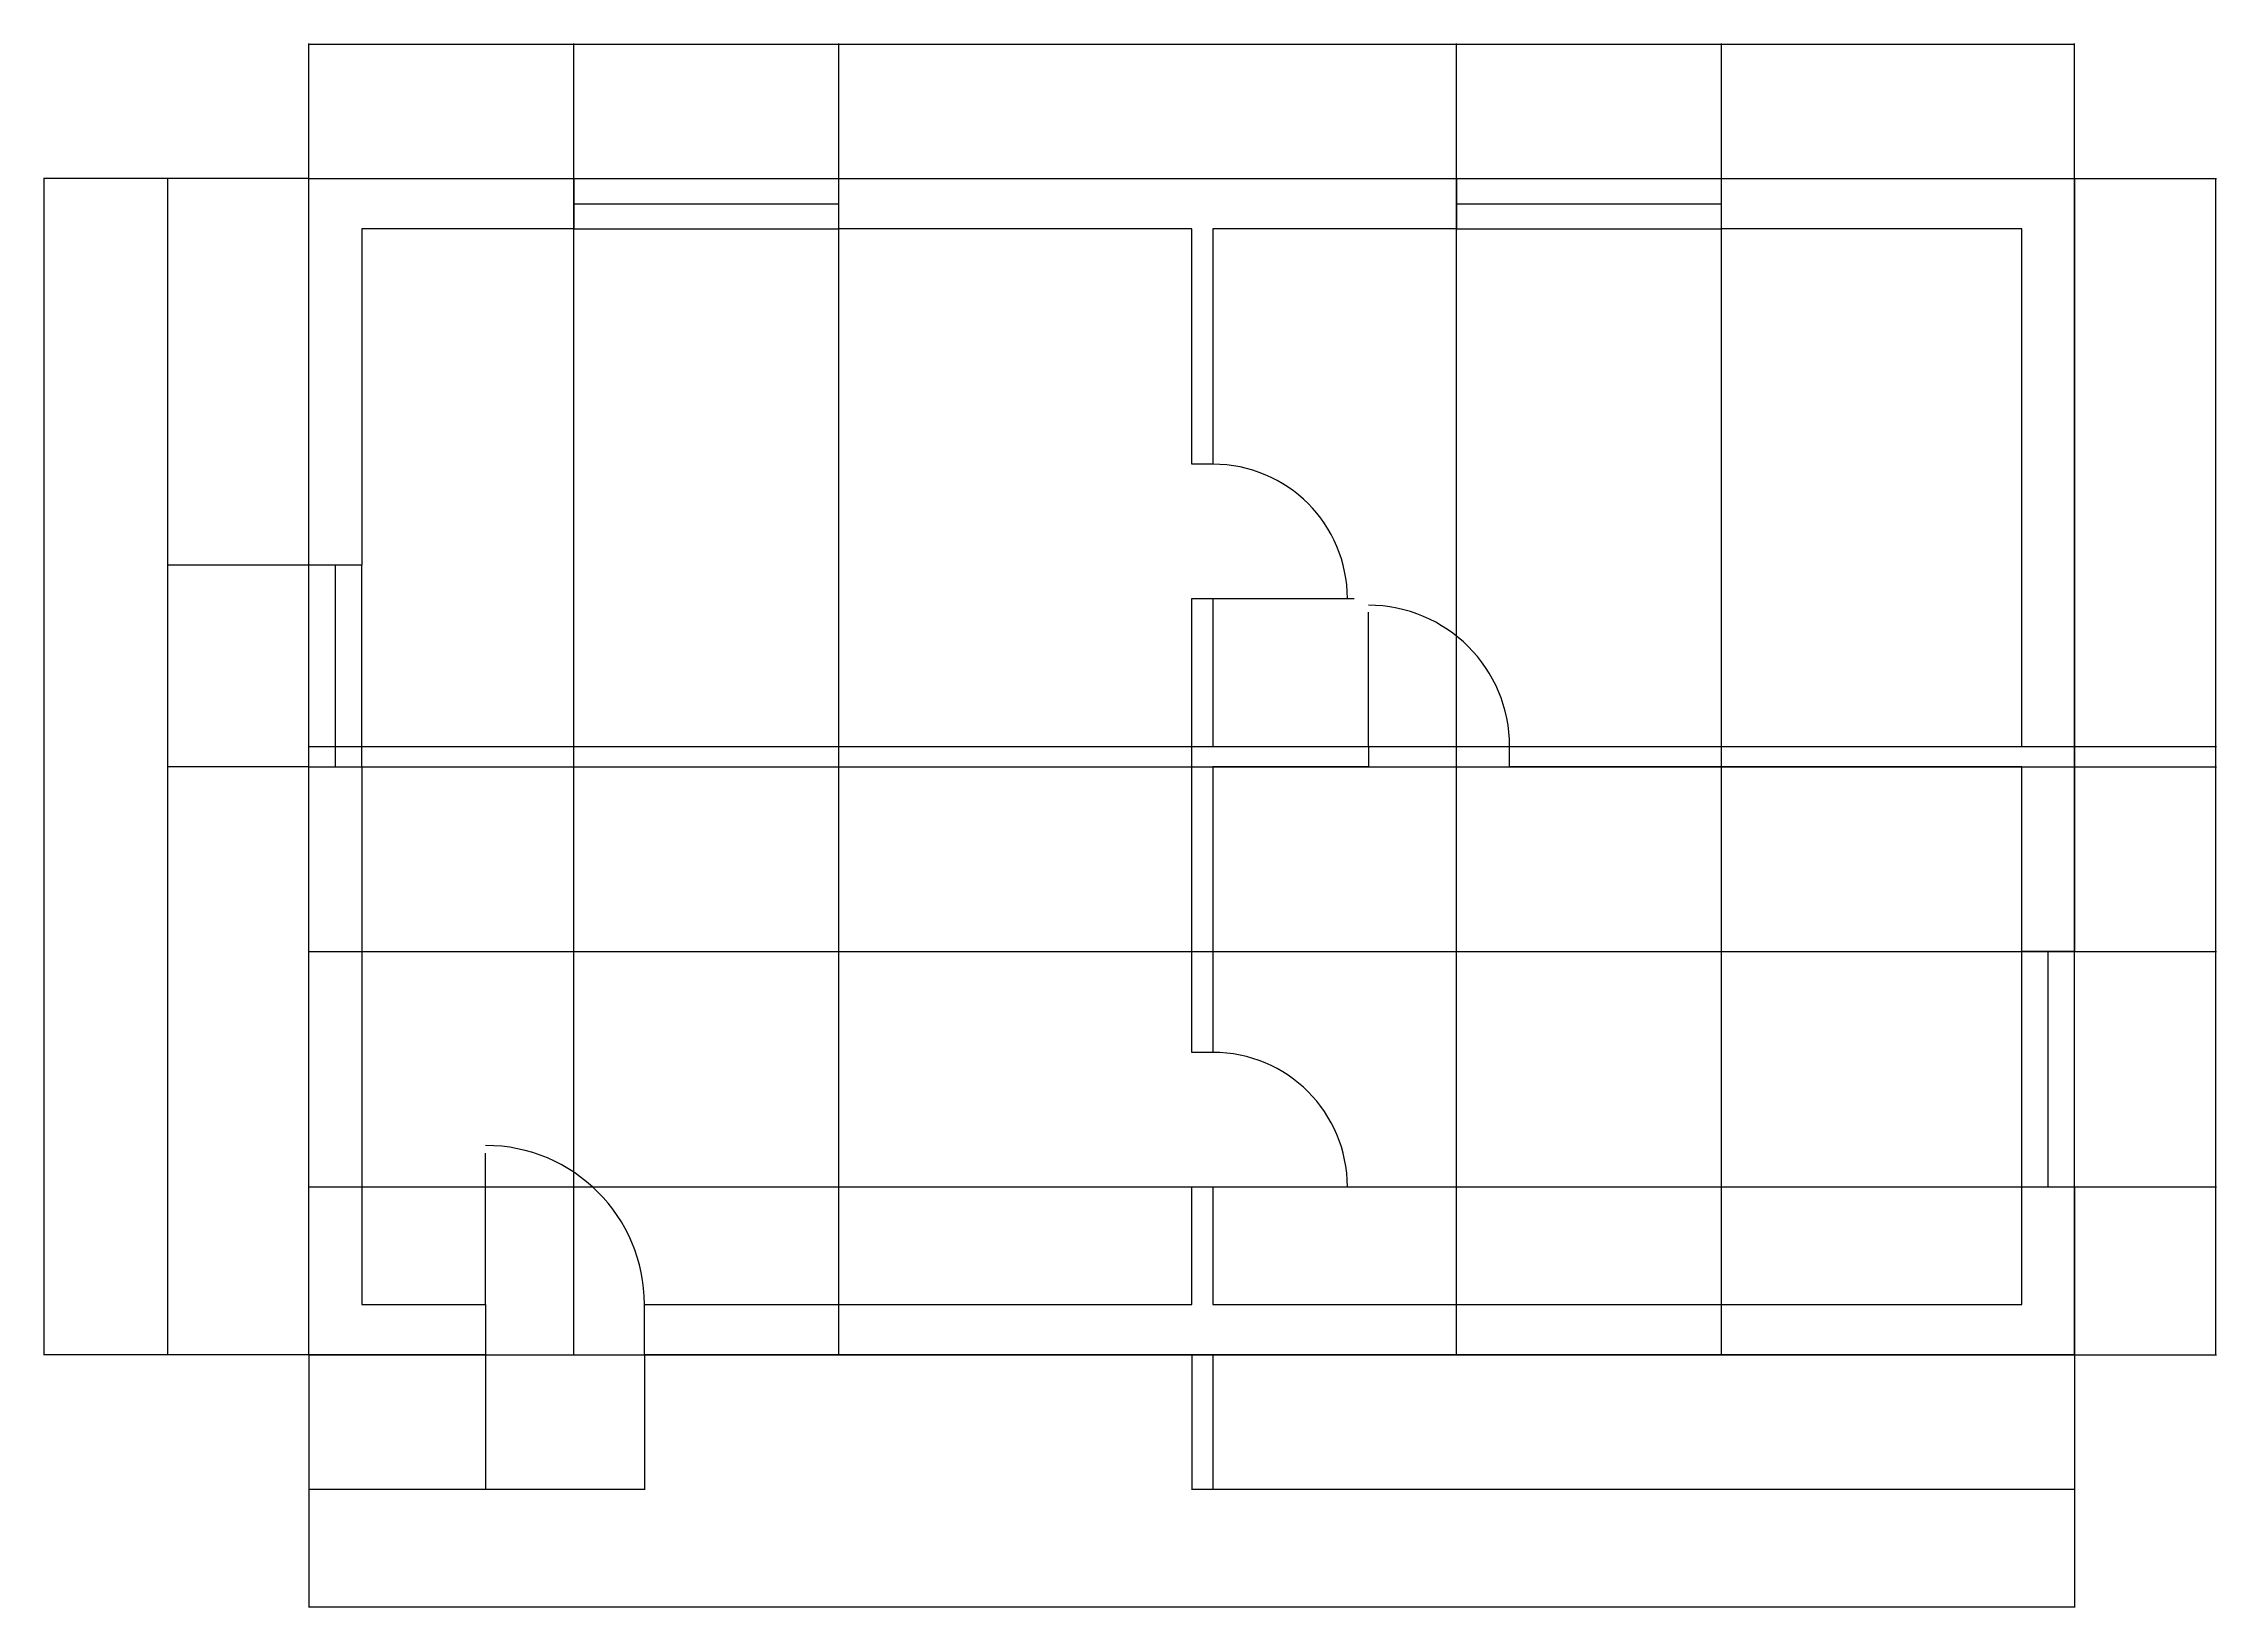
# Model space of a CAD drawing. Extents: x -155 to 1113, y -147 to 765.
import ezdxf

# ---------------------------------------------------------------- set-up
doc = ezdxf.new("R2010")
doc.units = 0
for name, color, linetype in [('DIMS', 7, 'Continuous'), ('DOORS', 7, 'Continuous'), ('WALLS', 7, 'Continuous'), ('WINDOWS', 7, 'Continuous')]:
    doc.layers.add(name, color=color, linetype=linetype)
doc.styles.add('OpenSansCondensed-Light', font='OpenSansCondensed-Light.ttf')
doc.dimstyles.new('EZDXF', dxfattribs={"dimtxt": 0.25, "dimasz": 0.175, "dimexe": 0.375, "dimexo": 0.125, "dimgap": 0.1, "dimtad": 1, "dimlfac": 100, "dimzin": 12, "dimdsep": 46, "dimtxsty": 'OpenSansCondensed-Light', "dimblk": 'ARCHTICK', "dimcen": 2.5, "dimazin": 3, "dimtfac": 0.5, "dimtmove": 2, "dimatfit": 3})

# ---------------------------------------------------------------- blocks, each defined once
blk = doc.blocks.new('_ARCHTICK')
at = {"color": 0, "linetype": 'BYBLOCK', "const_width": 0.15}
blk.add_lwpolyline([(-0.5, -0.5), (0.5, 0.5)], dxfattribs=at)

msp = doc.modelspace()

# ---------------------------------------------------------------- linework, layer by layer
at = {"layer": 'DOORS'}
for p, q in [((527.36, 441), (609.76, 441)), ((618, 354.76), (618, 433.16)), ((103, 29.4), (103, 117.6)), ((527.36, 98), (609.76, 98))]:
    msp.add_line(p, q, dxfattribs=at)
for centre, radius in [((527.36, 441), 78.4), ((618, 354.76), 82.4), ((527.36, 98), 78.4), ((103, 29.4), 92.7)]:
    msp.add_arc(centre, radius, 0, 90, dxfattribs=at)
at = {"layer": 'WALLS'}
for p, q in [((0, 656.6), (0, 686)), ((0, 686), (30.9, 686)), ((30.9, 686), (154.5, 686)), ((154.5, 686), (154.5, 656.6)), ((309, 656.6), (309, 686)), ((309, 686), (669.5, 686)), ((669.5, 686), (669.5, 656.6)), ((824, 656.6), (824, 686)), ((824, 686), (999.1, 686)), ((999.1, 686), (1030, 686)), ((1030, 686), (1030, 656.6)), ((0, 460.6), (0, 656.6)), ((154.5, 656.6), (30.9, 656.6)), ((30.9, 656.6), (30.9, 460.6)), ((515, 656.6), (309, 656.6)), ((515, 519.4), (515, 656.6)), ((669.5, 656.6), (527.36, 656.6)), ((527.36, 656.6), (527.36, 519.4)), ((999.1, 656.6), (824, 656.6)), ((999.1, 354.76), (999.1, 656.6)), ((1030, 656.6), (1030, 235.2)), ((527.36, 519.4), (515, 519.4)), ((30.9, 460.6), (0, 460.6)), ((515, 441), (527.36, 441)), ((515, 176.4), (515, 441)), ((527.36, 441), (527.36, 354.76)), ((0, 29.4), (0, 343)), ((0, 343), (30.9, 343)), ((30.9, 343), (30.9, 29.4)), ((527.36, 354.76), (618, 354.76)), ((618, 343), (527.36, 343)), ((527.36, 343), (527.36, 176.4)), ((618, 354.76), (618, 343)), ((700.4, 343), (700.4, 354.76)), ((700.4, 354.76), (999.1, 354.76)), ((999.1, 343), (700.4, 343)), ((999.1, 235.2), (999.1, 343)), ((1030, 235.2), (999.1, 235.2)), ((527.36, 176.4), (515, 176.4)), ((515, 29.4), (515, 98)), ((515, 98), (527.36, 98)), ((527.36, 98), (527.36, 29.4)), ((999.1, 29.4), (999.1, 98)), ((999.1, 98), (1030, 98)), ((1030, 98), (1030, 29.4)), ((0, 0), (0, 29.4)), ((30.9, 29.4), (103, 29.4)), ((103, 29.4), (103, 0)), ((195.7, 0), (195.7, 29.4)), ((195.7, 29.4), (515, 29.4)), ((527.36, 29.4), (999.1, 29.4)), ((1030, 29.4), (1030, 0)), ((30.9, 0), (0, 0)), ((103, 0), (30.9, 0)), ((999.1, 0), (195.7, 0)), ((1030, 0), (999.1, 0))]:
    msp.add_line(p, q, dxfattribs=at)
at = {"layer": 'WINDOWS'}
for p, q in [((154.5, 686), (309, 686)), ((669.5, 686), (824, 686)), ((154.5, 671.3), (309, 671.3)), ((669.5, 671.3), (824, 671.3)), ((154.5, 656.6), (309, 656.6)), ((669.5, 656.6), (824, 656.6)), ((0, 343), (0, 460.6)), ((15.45, 343), (15.45, 460.6)), ((30.9, 343), (30.9, 460.6)), ((999.1, 98), (999.1, 235.2)), ((1014.55, 98), (1014.55, 235.2)), ((1030, 98), (1030, 235.2))]:
    msp.add_line(p, q, dxfattribs=at)

# ---------------------------------------------------------------- dimensions: what is measured, and where the dimension line sits
at = {"layer": 'DIMS'}
for base, p1, p2, text in [((0, 764.4), (0, 0), (154.5, 0), '150'), ((154.5, 764.4), (154.5, 0), (309, 0), '150'), ((309, 764.4), (309, 0), (669.5, 0), '350'), ((669.5, 764.4), (669.5, 0), (824, 0), '150'), ((824, 764.4), (824, 0), (1030, 0), '200'), ((0, -147), (0, 0), (1030, 0), '1000'), ((0, -78.4), (0, 0), (103, 0), '100'), ((103, -78.4), (103, 0), (195.7, 0), '90'), ((515, -78.4), (515, 0), (527.36, 0), '12'), ((527.36, -78.4), (527.36, 0), (1030, 0), '488')]:
    msp.add_linear_dim(base=base, p1=p1, p2=p2, text=text, dimstyle='EZDXF', dxfattribs=at).render()
for base, p1, p2, text in [((-154.5, 0), (0, 0), (0, 686), '700'), ((-82.4, 460.6), (0, 460.6), (0, 686), '230'), ((1112.4, 354.76), (0, 354.76), (0, 686), '338'), ((-82.4, 343), (0, 343), (0, 460.6), '120'), ((-82.4, 0), (0, 0), (0, 343), '350'), ((1112.4, 343), (0, 343), (0, 354.76), '12'), ((1112.4, 235.2), (0, 235.2), (0, 343), '110'), ((1112.4, 98), (0, 98), (0, 235.2), '140'), ((1112.4, 0), (0, 0), (0, 98), '100')]:
    msp.add_linear_dim(base=base, p1=p1, p2=p2, angle=90, text=text, dimstyle='EZDXF', dxfattribs=at).render()

doc.saveas('drawing.dxf')
